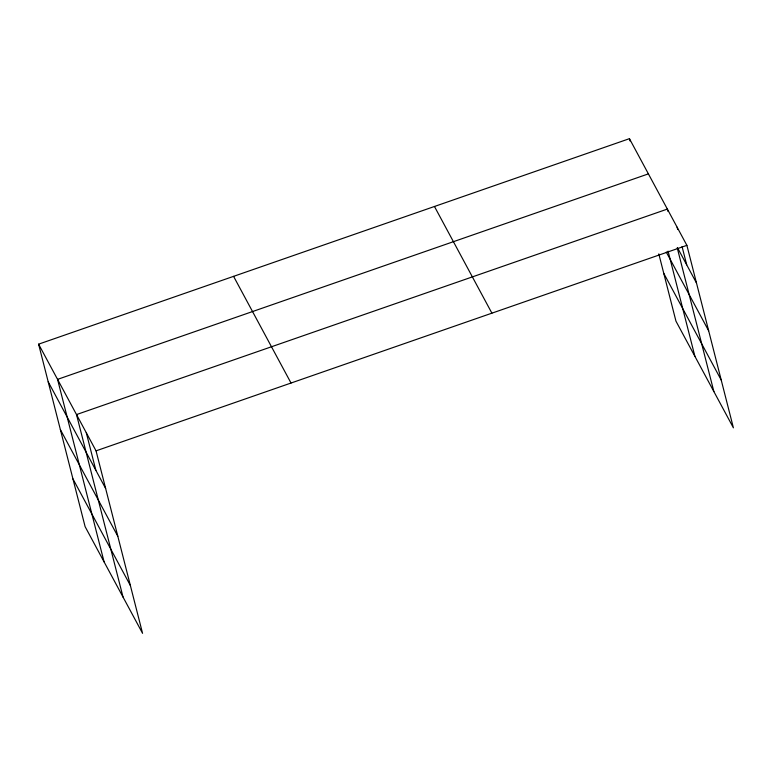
<?xml version="1.0" encoding="UTF-8"?>
<svg xmlns="http://www.w3.org/2000/svg" width="772" height="772" viewBox="0 0 772 772"><rect width="100%" height="100%" fill="white"/><g stroke="black" fill="none" stroke-linecap="round" stroke-linejoin="round"><path stroke-width="1.16" d="M38.6 344.167L96.046 450.848L142.559 633.329L85.113 526.649L38.6 344.167L629.441 138.67L686.887 245.351L733.4 427.833L675.954 321.152L658.806 253.882M648.393 173.874L57.562 379.37L104.075 561.852M96.046 450.848L686.887 245.351M677.488 247.715L696.479 282.977M666.265 252.058L708.657 330.783M663.766 273.356L721.212 380.036M434.462 206.481L491.909 313.171M233.578 276.357L291.025 383.037M48.192 381.793L105.639 488.473M60.37 429.589L117.826 536.27M72.925 478.843L130.381 585.523M677.121 227.219L677.7 229.496M682.062 246.606L686.713 264.844M667.934 211.364L667.355 209.087L76.515 414.574L123.028 597.055M677.237 247.87L713.868 391.568M668.089 251.141L694.906 356.355M629.441 138.67L630.02 140.958M86.281 432.706L95.873 470.331"/></g></svg>
